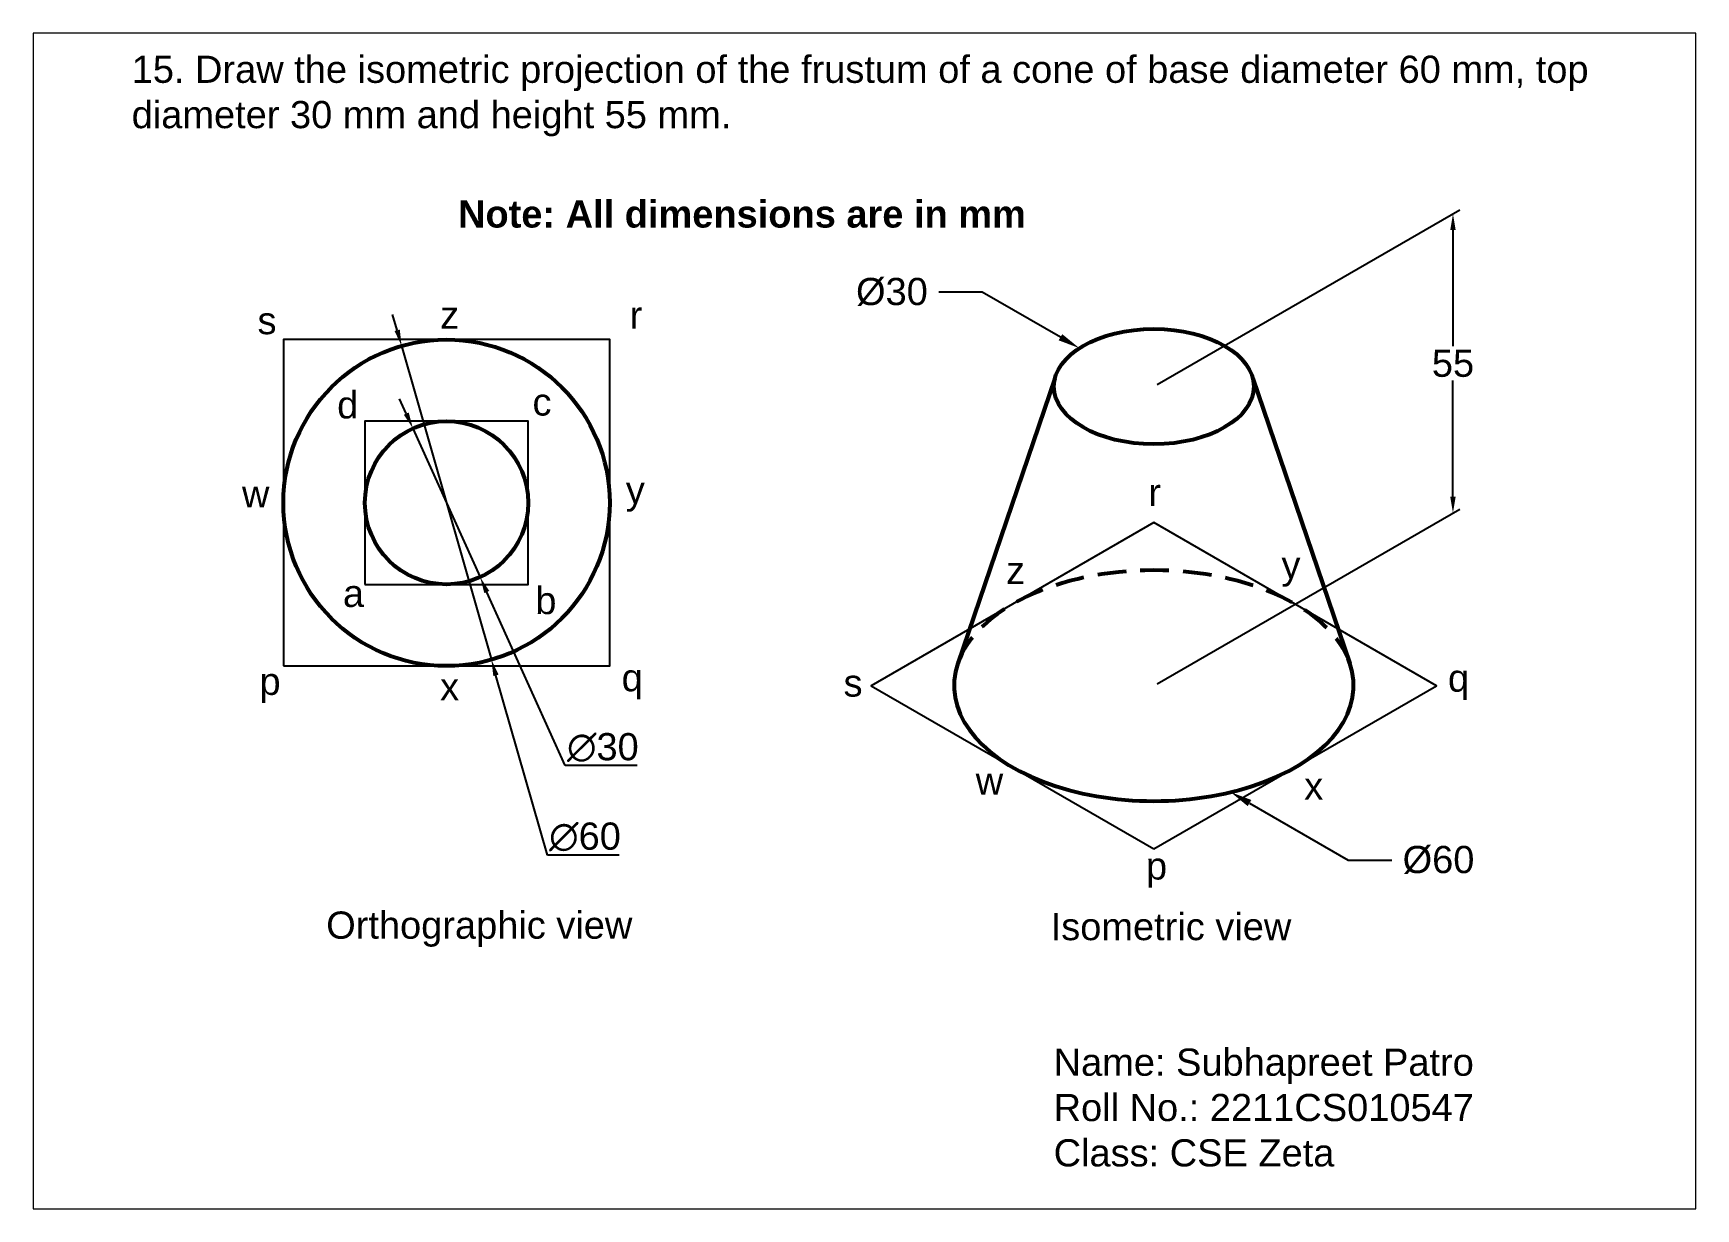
# Paper-space layout 'Layout15' of a CAD drawing. Header units: millimetres. Extents: x 30 to 267, y 21 to 189.
# The model-space entities are those that its viewports show. They can reach past a viewport. Long polylines and large blocks are cut down to what shows.
import ezdxf
from ezdxf import colors
from ezdxf.entities.mleader import LeaderData, LeaderLine
from ezdxf.math import Vec2, Vec3

# ---------------------------------------------------------------- set-up
doc = ezdxf.new("R2010")
doc.units = ezdxf.units.MM
doc.linetypes.add('HIDDEN2', pattern=[4.7625, 3.175, -1.5875])
doc.styles.get("Standard").update_dxf_attribs({"font": 'arial.ttf'})
doc.dimstyles.new('ISO-25', dxfattribs={"dimtxt": 5, "dimasz": 3, "dimexe": 1.25, "dimexo": 0.625, "dimtad": 1, "dimtih": 1, "dimtoh": 1, "dimdec": 0, "dimtxsty": 'Standard', "dimcen": 2.5, "dimadec": 0, "dimazin": 0, "dimtfac": 1, "dimtdec": 0, "dimtmove": 0, "dimatfit": 3, "dimfxl": 1, "dimarcsym": 0})

# ---------------------------------------------------------------- blocks, each defined once
blk = doc.blocks.new('*D103')
at = {"color": 0, "lineweight": -2, "transparency": 16777216}
for p, q in [((4822.06, 136.95), (4821.23, 139.84)), ((4822.88, 134.07), (4839.39, 76.39)), ((4849.67, 40.47), (4840.22, 73.5)), ((4862.88, 40.47), (4849.67, 40.47))]:
    blk.add_line(p, q, dxfattribs=at)
at = {"color": 0, "transparency": 16777216}
for points in [[(4822.54, 137.09), (4821.58, 136.82), (4822.88, 134.07)], [(4840.7, 73.64), (4839.74, 73.36), (4839.39, 76.39)]]:
    blk.add_solid(points, dxfattribs=at)
at = {"layer": 'Defpoints', "color": 0, "transparency": 16777216}
for p in [(4822.88, 134.07), (4839.39, 76.39)]:
    blk.add_point(p, dxfattribs=at)
at = {"color": 0, "transparency": 16777216, "insert": (4856.59, 43.79), "char_height": 5, "attachment_point": 5}
blk.add_mtext('∅60', dxfattribs=at)
blk = doc.blocks.new('*D104')
at = {"color": 0, "lineweight": -2, "transparency": 16777216}
for p, q in [((4823.73, 121.63), (4822.49, 124.37)), ((4824.96, 118.9), (4837.31, 91.56)), ((4852.96, 56.91), (4838.55, 88.82)), ((4866.17, 56.91), (4852.96, 56.91))]:
    blk.add_line(p, q, dxfattribs=at)
at = {"color": 0, "transparency": 16777216}
for points in [[(4824.18, 121.84), (4823.27, 121.43), (4824.96, 118.9)], [(4839, 89.03), (4838.09, 88.62), (4837.31, 91.56)]]:
    blk.add_solid(points, dxfattribs=at)
at = {"layer": 'Defpoints', "color": 0, "transparency": 16777216}
for p in [(4824.96, 118.9), (4837.31, 91.56)]:
    blk.add_point(p, dxfattribs=at)
at = {"color": 0, "transparency": 16777216, "insert": (4859.88, 60.23), "char_height": 5, "attachment_point": 5}
blk.add_mtext('∅30', dxfattribs=at)
blk = doc.blocks.new('*D105')
at = {"color": 0, "lineweight": -2, "transparency": 16777216}
for p, q in [((4961.8, 126.97), (5017.42, 159.08)), ((5016.17, 155.36), (5016.17, 134.03)), ((5016.17, 106.36), (5016.17, 127.69)), ((4961.8, 71.97), (5017.42, 104.08))]:
    blk.add_line(p, q, dxfattribs=at)
at = {"color": 0, "transparency": 16777216}
for points in [[(5015.67, 155.36), (5016.67, 155.36), (5016.17, 158.36)], [(5015.67, 106.36), (5016.67, 106.36), (5016.17, 103.36)]]:
    blk.add_solid(points, dxfattribs=at)
at = {"layer": 'Defpoints', "color": 0, "transparency": 16777216}
for p in [(4961.18, 126.61), (5016.17, 103.36), (4961.18, 71.61)]:
    blk.add_point(p, dxfattribs=at)
at = {"color": 0, "transparency": 16777216, "insert": (5016.17, 130.86), "char_height": 5, "attachment_point": 5}
blk.add_mtext('55', dxfattribs=at)

msp = doc.modelspace()

# ---------------------------------------------------------------- linework, layer by layer
at = {"lineweight": 53}
for p, q in [((4942.99, 128.11), (4925.13, 75.71)), ((4979.36, 128.11), (4997.23, 75.71))]:
    msp.add_line(p, q, dxfattribs=at)
for points in [[(4801.14, 75.23), (4861.14, 75.23), (4861.14, 135.23), (4801.14, 135.23)], [(4816.14, 90.23), (4846.14, 90.23), (4846.14, 120.23), (4816.14, 120.23)], [(4961.18, 41.61), (5013.14, 71.61), (4961.18, 101.61), (4909.22, 71.61)]]:
    msp.add_lwpolyline(points, close=True)
for radius in [30, 15]:
    msp.add_circle((4831.14, 105.23), radius, dxfattribs=at)
msp.add_ellipse((4961.18, 126.61), major_axis=(-18.37, 0), ratio=0.57735, dxfattribs=at)
at = {"linetype": 'HIDDEN2', "lineweight": 53}
msp.add_ellipse((4961.18, 71.61), major_axis=(-36.74, 0), ratio=0.57735, start_param=3.335926, end_param=6.088852, dxfattribs=at)
at = {"lineweight": 53}
msp.add_ellipse((4961.18, 71.61), major_axis=(-36.74, 0), ratio=0.57735, start_param=6.088852, end_param=9.619111, dxfattribs=at)

# ---------------------------------------------------------------- texts
at = {"char_height": 5, "attachment_point": 1}
for s, width, insert in [('15. Draw the isometric projection of the frustum of a cone of base diameter 60 mm, top \\Pdiameter 30 mm and height 55 mm.', 310.8971, (4773.25, 187.44)), ('{\\fArial|b1|i0|c0|p34;Note: All dimensions are in mm}', 120.5751, (4833.25, 160.83)), ('z', 11.8574, (4829.96, 142.27)), ('r', 6.2565, (4864.81, 142.26)), ('s', 3.5487, (4796.39, 141.23)), ('d', 6.837, (4811.03, 125.74)), ('c', 11.9852, (4846.94, 126.27)), ('w', 5.8452, (4793.53, 109.37)), ('y', 11.3295, (4864.1, 110.08)), ('r', 6.2565, (4960.16, 109.64)), ('y', 11.3295, (4984.64, 96.3)), ('z', 11.8574, (4934.01, 95.33)), ('a', 3.2904, (4812.09, 91.08)), ('b', 6.2647, (4847.46, 89.77)), ('p', 7.581, (4796.75, 74.91)), ('q', 7.581, (4863.33, 75.58)), ('s', 3.5487, (4904.13, 74.6)), ('q', 7.581, (5015.25, 75.51)), ('x', 8.3557, (4829.96, 73.94)), ('w', 5.8452, (4928.43, 56.58)), ('x', 8.3557, (4988.82, 55.67)), ('p', 7.581, (4959.73, 40.97)), ('Orthographic view', 63.0219, (4809.01, 30.09)), ('Isometric view', 91.3954, (4942.21, 29.82)), ('Name: Subhapreet Patro\\PRoll No.: 2211CS010547\\PClass: CSE Zeta', 99.9001, (4942.75, 4.89))]:
    msp.add_mtext_dynamic_manual_height_columns(s, width=width, gutter_width=25, heights=[0], dxfattribs=dict(at, insert=insert))

# ---------------------------------------------------------------- dimensions: what is measured, and where the dimension line sits
dim = msp.add_aligned_dim(p1=(4961.18, 126.61), p2=(4961.18, 71.61), distance=54.99, dimstyle='ISO-25')
dim.commit()
dim.dimension.update_dxf_attribs({"geometry": '*D105', "text_midpoint": (5016.17, 130.86)})
for p1, p2, picture, middle in [((4822.88, 134.07), (4839.39, 76.39), '*D103', (4856.59, 40.47)), ((4824.96, 118.9), (4837.31, 91.56), '*D104', (4859.88, 56.91))]:
    dim = msp.add_diameter_dim_2p(p1=p1, p2=p2, dimstyle='ISO-25')
    dim.commit()
    dim.dimension.update_dxf_attribs({"geometry": picture, "text_midpoint": middle, "dimtype": 163})

# ---------------------------------------------------------------- leaders
ml = msp.add_multileader_mtext('Standard')
ml.set_content('%%C30', color=256)
ml.set_leader_properties()
ml.build(insert=Vec2(0, 0))
ctx = ml.context
ctx.base_point, ctx.char_height, ctx.plane_origin = Vec3(4905.04, 143.98), 5, Vec3(4947.47, 133.67)
ctx.text_align_type = 2
notes = []
notes.append((ctx, [(0, (1, 1, 0), (4929.62, 143.98), (-1, 0), 8, [(0, [(4947.47, 133.67)], 0, [])])]))
ctx.mtext.insert, ctx.mtext.alignment, ctx.mtext.flow_direction = Vec3(4919.62, 146.58), 3, 5
ml = msp.add_multileader_mtext('Standard')
ml.set_content('%%C60', color=256)
ml.set_leader_properties()
ml.build(insert=Vec2(0, 0))
ctx = ml.context
ctx.base_point, ctx.char_height, ctx.plane_origin = Vec3(5004.91, 39.55), 5, Vec3(4975.3, 52.03)
notes.append((ctx, [(0, (1, 1, 0), (4996.91, 39.55), (1, 0), 8, [(0, [(4975.3, 52.03)], 0, [])])]))
ctx.mtext.insert, ctx.mtext.flow_direction = Vec3(5006.91, 42.15), 5
for ctx, leaders in notes:
    for number, flags, end, landing, length, lines in leaders:
        leader = LeaderData()
        leader.index, (leader.has_last_leader_line, leader.has_dogleg_vector, leader.attachment_direction) = number, flags
        leader.last_leader_point, leader.dogleg_vector, leader.dogleg_length = Vec3(end), Vec3(landing), length
        for number, points, colour, breaks in lines:
            line = LeaderLine()
            line.index, line.vertices, line.color, line.breaks = number, Vec3.list(points), colors.encode_raw_color(colour), breaks
            leader.lines.append(line)
        ctx.leaders.append(leader)

psp = doc.layouts.new('Layout15')

# ---------------------------------------------------------------- viewports
at = {"layer": '0'}
psp.add_viewport(center=(148.5, 105), size=(237.6, 168), view_center_point=(4907.98, 83.5), view_height=216.1179, dxfattribs=at)

doc.saveas('drawing.dxf')
